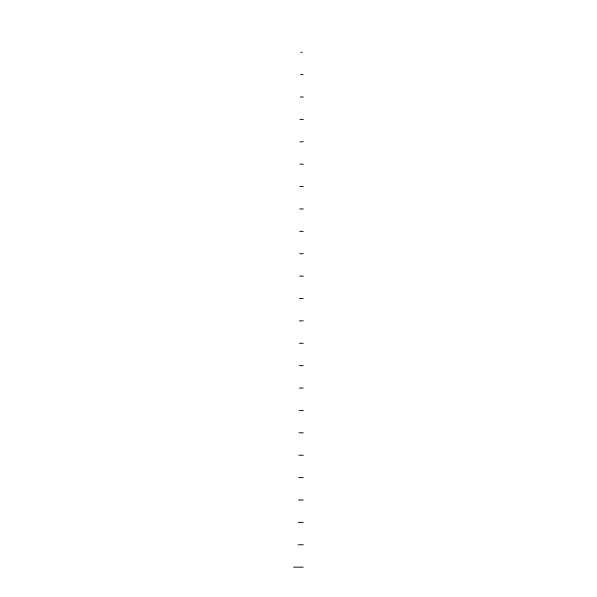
<?xml version="1.0" encoding="UTF-8"?>
<svg xmlns="http://www.w3.org/2000/svg" width="597" height="597" viewBox="0 0 597 597"><rect width="100%" height="100%" fill="white"/><g stroke="black" fill="none" stroke-linecap="round" stroke-linejoin="round"><path stroke-width="0.9" d="M300.746 52.237L302.134 52.237M300.448 74.625L303.194 74.625M300.276 97.013L303.298 97.013M300.022 119.4L303.336 119.4M299.97 141.787L303.321 141.787M299.918 164.175L303.269 164.175M299.843 186.562L303.261 186.562M299.754 208.95L303.261 208.95M299.694 231.337L303.276 231.337M299.672 253.725L303.328 253.725M299.56 276.113L303.343 276.113M299.44 298.5L303.276 298.5M299.298 320.887L303.269 320.887M299.388 343.275L303.239 343.275M299.388 365.662L303.276 365.662M299.269 388.05L303.254 388.05M299.142 410.438L303.321 410.438M299.007 432.825L303.261 432.825M298.896 455.212L303.328 455.212M298.687 477.6L303.261 477.6M298.403 499.987L303.254 499.987M298.299 522.375L303.283 522.375M298.216 544.762L303.261 544.762M293.657 567.15L303.246 567.15"/></g></svg>
